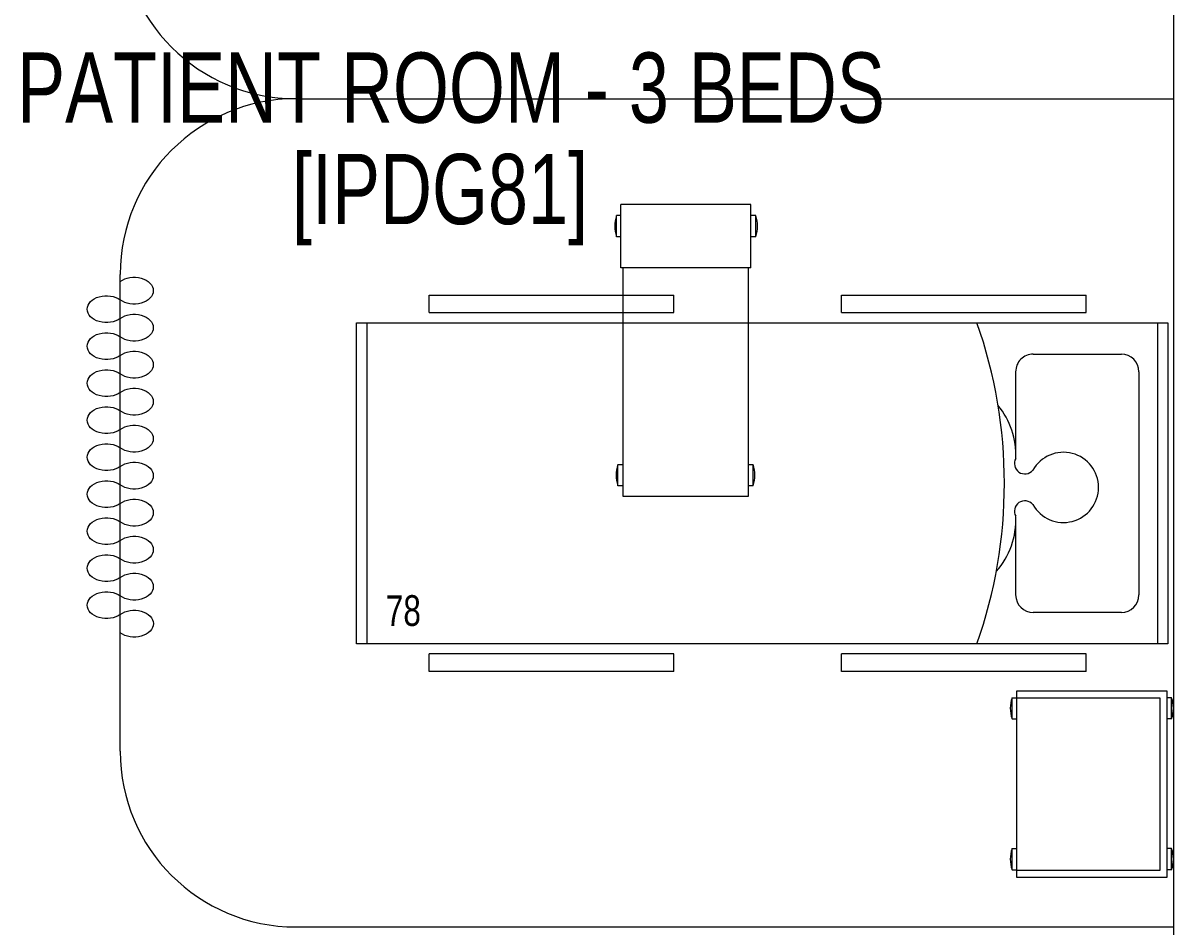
# Model space of a CAD drawing. Header units: millimetres. Extents: x 26027 to 581921, y 7230 to 233891.
# Drawn here: x 509860 to 513138, y 159063 to 161637 of the extents above; entities that cross this region are included whole.
import ezdxf

# ---------------------------------------------------------------- set-up
doc = ezdxf.new("R2010")
doc.units = ezdxf.units.MM
doc.header["$LTSCALE"] = 5
doc.layers.get('0').update_dxf_attribs({"color": 252})
for name, color, linetype, lineweight in [('72_EGR_BASE_TEXT', 252, 'Continuous', 5), ('Medical Equipment and Furniture', 252, 'Continuous', 0), ('Medical Equipment and Furniture1', 252, 'Continuous', 5), ('Walls', 252, 'Continuous', 5)]:
    doc.layers.add(name, color=color, linetype=linetype, lineweight=lineweight)
doc.styles.add('X3G_ENTITY_257CFD', font='swisscl.ttf', dxfattribs={"height": 200})
doc.styles.add('X3G_ENTITY_2587EA', font='swisscl.ttf', dxfattribs={"height": 200})

# ---------------------------------------------------------------- blocks, each defined once
blk = doc.blocks.new('Hospital Bed')
at = {"layer": 'Medical Equipment and Furniture1'}
for p, q in [((38.338, -101.6315, 0), (38.338, -101.6815, 0)), ((38.338, -101.6315, 0), (39.0347, -101.6315, 0)), ((39.0347, -101.6315, 0), (39.0347, -101.6815, 0)), ((39.5123, -101.6315, 0), (40.209, -101.6315, 0)), ((39.5123, -101.6315, 0), (39.5123, -101.6815, 0)), ((40.209, -101.6315, 0), (40.209, -101.6815, 0)), ((38.338, -101.6815, 0), (39.0347, -101.6815, 0)), ((39.5123, -101.6815, 0), (40.209, -101.6815, 0)), ((38.105, -102.6245, 0), (38.105, -101.7101, 0)), ((38.105, -101.7101, 0), (40.4164, -101.7101, 0)), ((38.135, -102.6245, 0), (38.135, -101.7101, 0)), ((40.3864, -101.7101, 0), (40.3864, -102.6245, 0)), ((40.4164, -101.7101, 0), (40.4164, -102.6245, 0)), ((38.2374, -101.7997, 0), (38.4887, -101.7997, 0)), ((38.1874, -102.485, 0), (38.1874, -101.8497, 0)), ((38.5387, -102.0476, 0), (38.5387, -101.8497, 0)), ((38.5387, -102.485, 0), (38.5387, -102.264, 0)), ((38.4887, -102.535, 0), (38.2374, -102.535, 0)), ((40.4164, -102.6245, 0), (38.105, -102.6245, 0)), ((38.338, -102.6532, 0), (38.338, -102.7032, 0)), ((39.0347, -102.6532, 0), (38.338, -102.6532, 0)), ((39.0347, -102.6532, 0), (39.0347, -102.7032, 0)), ((40.209, -102.6532, 0), (39.5123, -102.6532, 0)), ((39.5123, -102.6532, 0), (39.5123, -102.7032, 0)), ((40.209, -102.6532, 0), (40.209, -102.7032, 0)), ((39.0347, -102.7032, 0), (38.338, -102.7032, 0)), ((40.209, -102.7032, 0), (39.5123, -102.7032, 0))]:
    blk.add_line(p, q, dxfattribs=at)
at = {"layer": 'Medical Equipment and Furniture1', "elevation": 0}
for points in [[(38.6489, -102.6245), (38.6489, -102.6245), (38.6489, -102.6245), (38.6489, -102.6245), (38.6489, -102.6245), (38.6489, -102.6245), (38.6489, -102.6245), (38.6489, -102.6245), (38.6489, -102.6245), (38.6489, -102.6245), (38.6489, -102.6245), (38.6489, -102.6245), (38.6489, -102.6245), (38.6489, -102.6245), (38.6489, -102.6245), (38.6489, -102.6245), (38.6489, -102.6245), (38.6489, -102.6245), (38.6489, -102.6245), (38.6489, -102.6245), (38.6489, -102.6245), (38.6489, -102.6245), (38.6489, -102.6245), (38.6489, -102.6245), (38.6489, -102.6245), (38.6489, -102.6245), (38.6489, -102.6245), (38.6489, -102.6245), (38.6489, -102.6245), (38.6489, -102.6245), (38.6489, -102.6245), (38.6489, -102.6245), (38.6489, -102.6245), (38.6489, -102.6245), (38.6489, -102.6245), (38.6489, -102.6245), (38.6489, -102.6245), (38.6489, -102.6245), (38.6489, -102.6245), (38.6489, -102.6245), (38.6489, -102.6245), (38.6489, -102.6245), (38.6489, -102.6245), (38.6489, -102.6245), (38.6489, -102.6245), (38.6489, -102.6245), (38.6489, -102.6245), (38.6489, -102.6245), (38.6489, -102.6245), (38.6489, -102.6245), (38.6489, -102.6245), (38.6489, -102.6245), (38.6489, -102.6245), (38.6489, -102.6245), (38.6489, -102.6245), (38.6489, -102.6245), (38.6489, -102.6245), (38.6489, -102.6245), (38.6489, -102.6245), (38.6489, -102.6245), (38.6489, -102.6245), (38.6489, -102.6245), (38.6489, -102.6245), (38.6489, -102.6245), (38.6489, -102.6245), (38.6489, -102.6245), (38.6489, -102.6245), (38.6489, -102.6245), (38.6489, -102.6245), (38.6489, -102.6245), (38.6489, -102.6245), (38.6489, -102.6245), (38.6489, -102.6245), (38.6489, -102.6245), (38.6489, -102.6245), (38.6489, -102.6245), (38.6489, -102.6245), (38.6489, -102.6245), (38.6489, -102.6245), (38.6489, -102.6245), (38.6489, -102.6245), (38.6489, -102.6245), (38.6489, -102.6245), (38.6489, -102.6245), (38.6489, -102.6245), (38.6489, -102.6245), (38.6489, -102.6245), (38.6489, -102.6245), (38.6489, -102.6245), (38.6489, -102.6245), (38.6489, -102.6245), (38.6489, -102.6245), (38.6489, -102.6245), (38.6489, -102.6245), (38.6489, -102.6245), (38.6489, -102.6245), (38.6489, -102.6245), (38.6489, -102.6245), (38.6489, -102.6245), (38.6489, -102.6245), (38.6489, -102.6245), (38.6489, -102.6245), (38.6489, -102.6245), (38.6489, -102.6245), (38.6489, -102.6245), (38.6489, -102.6245), (38.6489, -102.6245), (38.6489, -102.6245), (38.6489, -102.6245), (38.6489, -102.6245), (38.6489, -102.6245), (38.6489, -102.6245), (38.6489, -102.6245), (38.6489, -102.6245), (38.6489, -102.6245), (38.6489, -102.6245), (38.6489, -102.6245), (38.6489, -102.6245), (38.6489, -102.6245), (38.6489, -102.6245), (38.6489, -102.6245), (38.6489, -102.6245), (38.6489, -102.6245), (38.6489, -102.6245), (38.6489, -102.6245), (38.6489, -102.6245), (38.6489, -102.6245), (38.6489, -102.6245), (38.6489, -102.6245), (38.6489, -102.6245), (38.6489, -102.6245), (38.6489, -102.6245), (38.6489, -102.6245), (38.6489, -102.6245), (38.6489, -102.6245), (38.6489, -102.6245), (38.6489, -102.6245), (38.6489, -102.6245), (38.6489, -102.6245), (38.6489, -102.6245), (38.6489, -102.6245), (38.6489, -102.6245), (38.6489, -102.6245), (38.6489, -102.6245), (38.6489, -102.6245), (38.6489, -102.6245), (38.6489, -102.6245), (38.6489, -102.6245), (38.6489, -102.6245), (38.6489, -102.6245), (38.6489, -102.6245), (38.6489, -102.6245), (38.6489, -102.6245), (38.6489, -102.6245), (38.6489, -102.6245), (38.6489, -102.6245), (38.6489, -102.6245), (38.6489, -102.6245), (38.6489, -102.6245), (38.6489, -102.6245), (38.6489, -102.6245), (38.6489, -102.6245), (38.6489, -102.6245), (38.6489, -102.6245), (38.6489, -102.6245), (38.6489, -102.6245), (38.6489, -102.6245), (38.6489, -102.6245), (38.6489, -102.6245), (38.6489, -102.6245), (38.6489, -102.6245), (38.6489, -102.6245), (38.6489, -102.6245), (38.6489, -102.6245), (38.6489, -102.6245), (38.6489, -102.6245), (38.6489, -102.6245), (38.6489, -102.6245), (38.6489, -102.6245), (38.6489, -102.6245), (38.6489, -102.6245), (38.6489, -102.6245), (38.6489, -102.6245), (38.6489, -102.6245), (38.6489, -102.6245), (38.6489, -102.6245), (38.6489, -102.6245), (38.6489, -102.6245), (38.6489, -102.6245), (38.6489, -102.6245), (38.6489, -102.6245), (38.6489, -102.6245), (38.6489, -102.6245), (38.6489, -102.6245), (38.6489, -102.6245), (38.6489, -102.6245), (38.6489, -102.6245), (38.6489, -102.6245), (38.6489, -102.6245), (38.6489, -102.6245), (38.6489, -102.6245), (38.6489, -102.6245), (38.6489, -102.6245), (38.6489, -102.6245), (38.6489, -102.6245), (38.6489, -102.6245), (38.6489, -102.6245), (38.6489, -102.6245), (38.6489, -102.6245), (38.6489, -102.6245), (38.6489, -102.6245), (38.6489, -102.6245), (38.6489, -102.6245), (38.6489, -102.6245), (38.6489, -102.6245), (38.6489, -102.6245), (38.6489, -102.6245), (38.6489, -102.6245), (38.6489, -102.6245)], [(38.6489, -102.6245), (38.6489, -102.6245), (38.6489, -102.6245), (38.6489, -102.6245), (38.6489, -102.6245), (38.6489, -102.6245), (38.6489, -102.6245), (38.6489, -102.6245), (38.6489, -102.6245), (38.6489, -102.6245), (38.6489, -102.6245), (38.6489, -102.6245), (38.6489, -102.6245), (38.6489, -102.6245), (38.6489, -102.6245), (38.6489, -102.6245), (38.6489, -102.6245), (38.6489, -102.6245), (38.6489, -102.6245), (38.6489, -102.6245), (38.6489, -102.6245), (38.6489, -102.6245), (38.6489, -102.6245), (38.6489, -102.6245), (38.6489, -102.6245), (38.6489, -102.6245), (38.6489, -102.6245), (38.6489, -102.6245), (38.6489, -102.6245), (38.6489, -102.6245), (38.6489, -102.6245), (38.6489, -102.6245), (38.6489, -102.6245), (38.6489, -102.6245), (38.6489, -102.6245), (38.6489, -102.6245), (38.6489, -102.6245), (38.6489, -102.6245), (38.6489, -102.6245), (38.6489, -102.6245), (38.6489, -102.6245), (38.6489, -102.6245), (38.6489, -102.6245), (38.6489, -102.6245), (38.6489, -102.6245), (38.6489, -102.6245), (38.6489, -102.6245), (38.6489, -102.6245), (38.6489, -102.6245), (38.6489, -102.6245), (38.6489, -102.6245), (38.6489, -102.6245), (38.6489, -102.6245), (38.6489, -102.6245), (38.6489, -102.6245), (38.6489, -102.6245), (38.6489, -102.6245), (38.6489, -102.6245), (38.6489, -102.6245), (38.6489, -102.6245), (38.6489, -102.6245), (38.6489, -102.6245), (38.6489, -102.6245), (38.6489, -102.6245), (38.6489, -102.6245), (38.6489, -102.6245), (38.6489, -102.6245), (38.6489, -102.6245), (38.6489, -102.6245), (38.6489, -102.6245), (38.6489, -102.6245), (38.6489, -102.6245), (38.6489, -102.6245), (38.6489, -102.6245), (38.6489, -102.6245), (38.6489, -102.6245), (38.6489, -102.6245), (38.6489, -102.6245), (38.6489, -102.6245), (38.6489, -102.6245), (38.6489, -102.6245), (38.6489, -102.6245), (38.6489, -102.6245), (38.6489, -102.6245), (38.6489, -102.6245), (38.6489, -102.6245), (38.6489, -102.6245), (38.6489, -102.6245), (38.6489, -102.6245), (38.6489, -102.6245), (38.6489, -102.6245), (38.6489, -102.6245), (38.6489, -102.6245), (38.6489, -102.6245), (38.6489, -102.6245), (38.6489, -102.6245), (38.6489, -102.6245), (38.6489, -102.6245), (38.6489, -102.6245), (38.6489, -102.6245), (38.6489, -102.6245), (38.6489, -102.6245), (38.6489, -102.6245), (38.6489, -102.6245), (38.6489, -102.6245), (38.6489, -102.6245), (38.6489, -102.6245), (38.6489, -102.6245), (38.6489, -102.6245), (38.6489, -102.6245), (38.6489, -102.6245), (38.6489, -102.6245), (38.6489, -102.6245), (38.6489, -102.6245), (38.6489, -102.6245), (38.6489, -102.6245), (38.6489, -102.6245), (38.6489, -102.6245), (38.6489, -102.6245), (38.6489, -102.6245), (38.6489, -102.6245), (38.6489, -102.6245), (38.6489, -102.6245), (38.6489, -102.6245), (38.6489, -102.6245), (38.6489, -102.6245), (38.6489, -102.6245), (38.6489, -102.6245), (38.6489, -102.6245), (38.6489, -102.6245), (38.6489, -102.6245), (38.6489, -102.6245), (38.6489, -102.6245), (38.6489, -102.6245), (38.6489, -102.6245), (38.6489, -102.6245), (38.6489, -102.6245), (38.6489, -102.6245), (38.6489, -102.6245), (38.6489, -102.6245), (38.6489, -102.6245), (38.6489, -102.6245), (38.6489, -102.6245), (38.6489, -102.6245), (38.6489, -102.6245), (38.6489, -102.6245), (38.6489, -102.6245), (38.6489, -102.6245), (38.6489, -102.6245), (38.6489, -102.6245), (38.6489, -102.6245), (38.6489, -102.6245), (38.6489, -102.6245), (38.6489, -102.6245), (38.6489, -102.6245), (38.6489, -102.6245), (38.6489, -102.6245), (38.6489, -102.6245), (38.6489, -102.6245), (38.6489, -102.6245), (38.6489, -102.6245), (38.6489, -102.6245), (38.6489, -102.6245), (38.6489, -102.6245), (38.6489, -102.6245), (38.6489, -102.6245), (38.6489, -102.6245), (38.6489, -102.6245), (38.6489, -102.6245), (38.6489, -102.6245), (38.6489, -102.6245), (38.6489, -102.6245), (38.6489, -102.6245), (38.6489, -102.6245), (38.6489, -102.6245), (38.6489, -102.6245), (38.6489, -102.6245), (38.6489, -102.6245), (38.6489, -102.6245), (38.6489, -102.6245), (38.6489, -102.6245), (38.6489, -102.6245), (38.6489, -102.6245), (38.6489, -102.6245), (38.6489, -102.6245), (38.6489, -102.6245), (38.6489, -102.6245), (38.6489, -102.6245), (38.6489, -102.6245), (38.6489, -102.6245), (38.6489, -102.6245), (38.6489, -102.6245), (38.6489, -102.6245), (38.6489, -102.6245), (38.6489, -102.6245), (38.6489, -102.6245), (38.6489, -102.6245), (38.6489, -102.6245), (38.6489, -102.6245), (38.6489, -102.6245), (38.6489, -102.6245), (38.6489, -102.6245), (38.6489, -102.6245), (38.6489, -102.6245), (38.6489, -102.6245), (38.6489, -102.6245), (38.6489, -102.6245), (38.6489, -102.6245), (38.6489, -102.6245), (38.6489, -102.6245), (38.6489, -102.6245), (38.6489, -102.6245), (38.6489, -102.6245), (38.6489, -102.6245)], [(38.6489, -102.6245), (38.6489, -102.6245), (38.6489, -102.6245), (38.6489, -102.6245), (38.6489, -102.6245), (38.6489, -102.6245), (38.6489, -102.6245), (38.6489, -102.6245), (38.6489, -102.6245), (38.6489, -102.6245), (38.6489, -102.6245), (38.6489, -102.6245), (38.6489, -102.6245), (38.6489, -102.6245), (38.6489, -102.6245), (38.6489, -102.6245), (38.6489, -102.6245), (38.6489, -102.6245), (38.6489, -102.6245), (38.6489, -102.6245), (38.6489, -102.6245), (38.6489, -102.6245), (38.6489, -102.6245), (38.6489, -102.6245), (38.6489, -102.6245), (38.6489, -102.6245), (38.6489, -102.6245), (38.6489, -102.6245), (38.6489, -102.6245), (38.6489, -102.6245), (38.6489, -102.6245), (38.6489, -102.6245), (38.6489, -102.6245), (38.6489, -102.6245), (38.6489, -102.6245), (38.6489, -102.6245), (38.6489, -102.6245), (38.6489, -102.6245), (38.6489, -102.6245), (38.6489, -102.6245), (38.6489, -102.6245), (38.6489, -102.6245), (38.6489, -102.6245), (38.6489, -102.6245), (38.6489, -102.6245), (38.6489, -102.6245), (38.6489, -102.6245), (38.6489, -102.6245), (38.6489, -102.6245), (38.6489, -102.6245), (38.6489, -102.6245), (38.6489, -102.6245), (38.6489, -102.6245), (38.6489, -102.6245), (38.6489, -102.6245), (38.6489, -102.6245), (38.6489, -102.6245), (38.6489, -102.6245), (38.6489, -102.6245), (38.6489, -102.6245), (38.6489, -102.6245), (38.6489, -102.6245), (38.6489, -102.6245), (38.6489, -102.6245), (38.6489, -102.6245), (38.6489, -102.6245), (38.6489, -102.6245), (38.6489, -102.6245), (38.6489, -102.6245), (38.6489, -102.6245), (38.6489, -102.6245), (38.6489, -102.6245), (38.6489, -102.6245), (38.6489, -102.6245), (38.6489, -102.6245), (38.6489, -102.6245), (38.6489, -102.6245), (38.6489, -102.6245), (38.6489, -102.6245), (38.6489, -102.6245), (38.6489, -102.6245), (38.6489, -102.6245), (38.6489, -102.6245), (38.6489, -102.6245), (38.6489, -102.6245), (38.6489, -102.6245), (38.6489, -102.6245), (38.6489, -102.6245), (38.6489, -102.6245), (38.6489, -102.6245), (38.6489, -102.6245), (38.6489, -102.6245), (38.6489, -102.6245), (38.6489, -102.6245), (38.6489, -102.6245), (38.6489, -102.6245), (38.6489, -102.6245), (38.6489, -102.6245), (38.6489, -102.6245), (38.6489, -102.6245), (38.6489, -102.6245), (38.6489, -102.6245), (38.6489, -102.6245), (38.6489, -102.6245), (38.6489, -102.6245), (38.6489, -102.6245), (38.6489, -102.6245), (38.6489, -102.6245), (38.6489, -102.6245), (38.6489, -102.6245), (38.6489, -102.6245), (38.6489, -102.6245), (38.6489, -102.6245), (38.6489, -102.6245), (38.6489, -102.6245), (38.6489, -102.6245), (38.6489, -102.6245), (38.6489, -102.6245), (38.6489, -102.6245), (38.6489, -102.6245), (38.6489, -102.6245), (38.6489, -102.6245), (38.6489, -102.6245), (38.6489, -102.6245), (38.6489, -102.6245), (38.6489, -102.6245), (38.6489, -102.6245), (38.6489, -102.6245), (38.6489, -102.6245), (38.6489, -102.6245), (38.6489, -102.6245), (38.6489, -102.6245), (38.6489, -102.6245), (38.6489, -102.6245), (38.6489, -102.6245), (38.6489, -102.6245), (38.6489, -102.6245), (38.6489, -102.6245), (38.6489, -102.6245), (38.6489, -102.6245), (38.6489, -102.6245), (38.6489, -102.6245), (38.6489, -102.6245), (38.6489, -102.6245), (38.6489, -102.6245), (38.6489, -102.6245), (38.6489, -102.6245), (38.6489, -102.6245), (38.6489, -102.6245), (38.6489, -102.6245), (38.6489, -102.6245), (38.6489, -102.6245), (38.6489, -102.6245), (38.6489, -102.6245), (38.6489, -102.6245), (38.6489, -102.6245), (38.6489, -102.6245), (38.6489, -102.6245), (38.6489, -102.6245), (38.6489, -102.6245), (38.6489, -102.6245), (38.6489, -102.6245), (38.6489, -102.6245), (38.6489, -102.6245), (38.6489, -102.6245), (38.6489, -102.6245), (38.6489, -102.6245), (38.6489, -102.6245), (38.6489, -102.6245), (38.6489, -102.6245), (38.6489, -102.6245), (38.6489, -102.6245), (38.6489, -102.6245), (38.6489, -102.6245), (38.6489, -102.6245), (38.6489, -102.6245), (38.6489, -102.6245), (38.6489, -102.6245), (38.6489, -102.6245), (38.6489, -102.6245), (38.6489, -102.6245), (38.6489, -102.6245), (38.6489, -102.6245), (38.6489, -102.6245), (38.6489, -102.6245), (38.6489, -102.6245), (38.6489, -102.6245), (38.6489, -102.6245), (38.6489, -102.6245), (38.6489, -102.6245), (38.6489, -102.6245), (38.6489, -102.6245), (38.6489, -102.6245), (38.6489, -102.6245), (38.6489, -102.6245), (38.6489, -102.6245), (38.6489, -102.6245), (38.6489, -102.6245), (38.6489, -102.6245), (38.6489, -102.6245), (38.6489, -102.6245), (38.6489, -102.6245), (38.6489, -102.6245), (38.6489, -102.6245), (38.6489, -102.6245), (38.6489, -102.6245), (38.6489, -102.6245), (38.6489, -102.6245), (38.6489, -102.6245), (38.6489, -102.6245), (38.6489, -102.6245), (38.6489, -102.6245), (38.6489, -102.6245), (38.6489, -102.6245), (38.6489, -102.6245), (38.6489, -102.6245), (38.6489, -102.6245), (38.6489, -102.6245), (38.6489, -102.6245), (38.6489, -102.6245), (38.6489, -102.6245), (38.6489, -102.6245), (38.6489, -102.6245), (38.6489, -102.6245), (38.6489, -102.6245), (38.6489, -102.6245), (38.6489, -102.6245), (38.6489, -102.6245), (38.6489, -102.6245), (38.6489, -102.6245), (38.6489, -102.6245), (38.6489, -102.6245), (38.6489, -102.6245), (38.6489, -102.6245), (38.6489, -102.6245), (38.6489, -102.6245), (38.6489, -102.6245), (38.6489, -102.6245), (38.6489, -102.6245), (38.6489, -102.6245), (38.6489, -102.6245), (38.6489, -102.6245), (38.6489, -102.6245), (38.6489, -102.6245), (38.6489, -102.6245), (38.6489, -102.6245), (38.6489, -102.6245), (38.6489, -102.6245), (38.6489, -102.6245), (38.6489, -102.6245), (38.6489, -102.6245), (38.6489, -102.6245), (38.6489, -102.6245), (38.6489, -102.6245), (38.6489, -102.6245), (38.6489, -102.6245), (38.6489, -102.6245), (38.6489, -102.6245), (38.6489, -102.6245), (38.6489, -102.6245), (38.6489, -102.6245), (38.6489, -102.6245), (38.6489, -102.6245), (38.6489, -102.6245), (38.6489, -102.6245), (38.6489, -102.6245), (38.6489, -102.6245), (38.6489, -102.6245), (38.6489, -102.6245), (38.6489, -102.6245), (38.6489, -102.6245), (38.6489, -102.6245), (38.6489, -102.6245), (38.6489, -102.6245), (38.6489, -102.6245), (38.6489, -102.6245), (38.6489, -102.6245)]]:
    blk.add_lwpolyline(points, close=True, dxfattribs=at)
for points in [[(38.6489, -102.6245), (38.6489, -102.6245), (38.6489, -102.6245), (38.6489, -102.6245), (38.6489, -102.6245), (38.6489, -102.6245), (38.6489, -102.6245), (38.6489, -102.6245)], [(38.6489, -102.6245), (38.6489, -102.6245), (38.6489, -102.6245), (38.6489, -102.6245), (38.6489, -102.6245), (38.6489, -102.6245), (38.6489, -102.6245), (38.6489, -102.6245), (38.6489, -102.6245), (38.6489, -102.6245), (38.6489, -102.6245), (38.6489, -102.6245), (38.6489, -102.6245), (38.6489, -102.6245), (38.6489, -102.6245), (38.6489, -102.6245), (38.6489, -102.6245), (38.6489, -102.6245), (38.6489, -102.6245), (38.6489, -102.6245), (38.6489, -102.6245), (38.6489, -102.6245), (38.6489, -102.6245), (38.6489, -102.6245), (38.6489, -102.6245), (38.6489, -102.6245), (38.6489, -102.6245), (38.6489, -102.6245), (38.6489, -102.6245), (38.6489, -102.6245), (38.6489, -102.6245), (38.6489, -102.6245), (38.6489, -102.6245), (38.6489, -102.6245), (38.6489, -102.6245), (38.6489, -102.6245), (38.6489, -102.6245), (38.6489, -102.6245), (38.6489, -102.6245), (38.6489, -102.6245), (38.6489, -102.6245), (38.6489, -102.6245), (38.6489, -102.6245), (38.6489, -102.6245), (38.6489, -102.6245), (38.6489, -102.6245), (38.6489, -102.6245), (38.6489, -102.6245), (38.6489, -102.6245), (38.6489, -102.6245), (38.6489, -102.6245), (38.6489, -102.6245), (38.6489, -102.6245), (38.6489, -102.6245), (38.6489, -102.6245), (38.6489, -102.6245), (38.6489, -102.6245), (38.6489, -102.6245), (38.6489, -102.6245), (38.6489, -102.6245), (38.6489, -102.6245), (38.6489, -102.6245), (38.6489, -102.6245), (38.6489, -102.6245), (38.6489, -102.6245), (38.6489, -102.6245), (38.6489, -102.6245), (38.6489, -102.6245), (38.6489, -102.6245), (38.6489, -102.6245), (38.6489, -102.6245), (38.6489, -102.6245), (38.6489, -102.6245), (38.6489, -102.6245), (38.6489, -102.6245), (38.6489, -102.6245), (38.6489, -102.6245), (38.6489, -102.6245), (38.6489, -102.6245), (38.6489, -102.6245), (38.6489, -102.6245), (38.6489, -102.6245), (38.6489, -102.6245), (38.6489, -102.6245), (38.6489, -102.6245), (38.6489, -102.6245), (38.6489, -102.6245), (38.6489, -102.6245), (38.6489, -102.6245), (38.6489, -102.6245), (38.6489, -102.6245), (38.6489, -102.6245), (38.6489, -102.6245), (38.6489, -102.6245), (38.6489, -102.6245), (38.6489, -102.6245), (38.6489, -102.6245), (38.6489, -102.6245), (38.6489, -102.6245), (38.6489, -102.6245), (38.6489, -102.6245), (38.6489, -102.6245), (38.6489, -102.6245), (38.6489, -102.6245), (38.6489, -102.6245), (38.6489, -102.6245), (38.6489, -102.6245), (38.6489, -102.6245), (38.6489, -102.6245), (38.6489, -102.6245), (38.6489, -102.6245)], [(38.6489, -102.6245), (38.6489, -102.6245), (38.6489, -102.6245), (38.6489, -102.6245), (38.6489, -102.6245), (38.6489, -102.6245), (38.6489, -102.6245), (38.6489, -102.6245), (38.6489, -102.6245), (38.6489, -102.6245), (38.6489, -102.6245), (38.6489, -102.6245), (38.6489, -102.6245), (38.6489, -102.6245), (38.6489, -102.6245), (38.6489, -102.6245), (38.6489, -102.6245)], [(38.6489, -102.6245), (38.6489, -102.6245), (38.6489, -102.6245), (38.6489, -102.6245), (38.6489, -102.6245), (38.6489, -102.6245), (38.6489, -102.6245)], [(38.6489, -102.6245), (38.6489, -102.6245), (38.6489, -102.6245), (38.6489, -102.6245), (38.6489, -102.6245), (38.6489, -102.6245), (38.6489, -102.6245), (38.6489, -102.6245), (38.6489, -102.6245), (38.6489, -102.6245), (38.6489, -102.6245), (38.6489, -102.6245)], [(38.6489, -102.6245), (38.6489, -102.6245), (38.6489, -102.6245), (38.6489, -102.6245), (38.6489, -102.6245), (38.6489, -102.6245), (38.6489, -102.6245), (38.6489, -102.6245), (38.6489, -102.6245), (38.6489, -102.6245), (38.6489, -102.6245), (38.6489, -102.6245), (38.6489, -102.6245), (38.6489, -102.6245), (38.6489, -102.6245), (38.6489, -102.6245), (38.6489, -102.6245), (38.6489, -102.6245), (38.6489, -102.6245), (38.6489, -102.6245), (38.6489, -102.6245), (38.6489, -102.6245), (38.6489, -102.6245), (38.6489, -102.6245), (38.6489, -102.6245), (38.6489, -102.6245), (38.6489, -102.6245), (38.6489, -102.6245), (38.6489, -102.6245), (38.6489, -102.6245), (38.6489, -102.6245), (38.6489, -102.6245), (38.6489, -102.6245), (38.6489, -102.6245), (38.6489, -102.6245), (38.6489, -102.6245), (38.6489, -102.6245), (38.6489, -102.6245), (38.6489, -102.6245), (38.6489, -102.6245), (38.6489, -102.6245), (38.6489, -102.6245), (38.6489, -102.6245), (38.6489, -102.6245), (38.6489, -102.6245), (38.6489, -102.6245), (38.6489, -102.6245), (38.6489, -102.6245), (38.6489, -102.6245), (38.6489, -102.6245), (38.6489, -102.6245), (38.6489, -102.6245), (38.6489, -102.6245), (38.6489, -102.6245), (38.6489, -102.6245), (38.6489, -102.6245), (38.6489, -102.6245), (38.6489, -102.6245), (38.6489, -102.6245), (38.6489, -102.6245), (38.6489, -102.6245), (38.6489, -102.6245), (38.6489, -102.6245), (38.6489, -102.6245), (38.6489, -102.6245), (38.6489, -102.6245), (38.6489, -102.6245), (38.6489, -102.6245), (38.6489, -102.6245), (38.6489, -102.6245), (38.6489, -102.6245), (38.6489, -102.6245), (38.6489, -102.6245), (38.6489, -102.6245), (38.6489, -102.6245), (38.6489, -102.6245), (38.6489, -102.6245), (38.6489, -102.6245), (38.6489, -102.6245), (38.6489, -102.6245), (38.6489, -102.6245), (38.6489, -102.6245), (38.6489, -102.6245), (38.6489, -102.6245), (38.6489, -102.6245), (38.6489, -102.6245), (38.6489, -102.6245), (38.6489, -102.6245), (38.6489, -102.6245)], [(38.6489, -102.6245), (38.6489, -102.6245), (38.6489, -102.6245), (38.6489, -102.6245), (38.6489, -102.6245), (38.6489, -102.6245), (38.6489, -102.6245), (38.6489, -102.6245), (38.6489, -102.6245), (38.6489, -102.6245), (38.6489, -102.6245), (38.6489, -102.6245), (38.6489, -102.6245), (38.6489, -102.6245), (38.6489, -102.6245), (38.6489, -102.6245), (38.6489, -102.6245), (38.6489, -102.6245), (38.6489, -102.6245), (38.6489, -102.6245), (38.6489, -102.6245), (38.6489, -102.6245), (38.6489, -102.6245), (38.6489, -102.6245), (38.6489, -102.6245), (38.6489, -102.6245), (38.6489, -102.6245), (38.6489, -102.6245), (38.6489, -102.6245), (38.6489, -102.6245), (38.6489, -102.6245), (38.6489, -102.6245), (38.6489, -102.6245), (38.6489, -102.6245), (38.6489, -102.6245), (38.6489, -102.6245), (38.6489, -102.6245), (38.6489, -102.6245), (38.6489, -102.6245), (38.6489, -102.6245), (38.6489, -102.6245), (38.6489, -102.6245), (38.6489, -102.6245), (38.6489, -102.6245), (38.6489, -102.6245), (38.6489, -102.6245), (38.6489, -102.6245), (38.6489, -102.6245), (38.6489, -102.6245), (38.6489, -102.6245), (38.6489, -102.6245), (38.6489, -102.6245), (38.6489, -102.6245), (38.6489, -102.6245)], [(38.6489, -102.6245), (38.6489, -102.6245), (38.6489, -102.6245), (38.6489, -102.6245), (38.6489, -102.6245), (38.6489, -102.6245), (38.6489, -102.6245), (38.6489, -102.6245), (38.6489, -102.6245), (38.6489, -102.6245)], [(38.6489, -102.6245), (38.6489, -102.6245), (38.6489, -102.6245), (38.6489, -102.6245), (38.6489, -102.6245), (38.6489, -102.6245), (38.6489, -102.6245), (38.6489, -102.6245), (38.6489, -102.6245), (38.6489, -102.6245)], [(38.6489, -102.6245), (38.6489, -102.6245), (38.6489, -102.6245), (38.6489, -102.6245), (38.6489, -102.6245), (38.6489, -102.6245), (38.6489, -102.6245), (38.6489, -102.6245), (38.6489, -102.6245), (38.6489, -102.6245), (38.6489, -102.6245), (38.6489, -102.6245), (38.6489, -102.6245), (38.6489, -102.6245), (38.6489, -102.6245)], [(38.6489, -102.6245), (38.6489, -102.6245), (38.6489, -102.6245), (38.6489, -102.6245), (38.6489, -102.6245), (38.6489, -102.6245), (38.6489, -102.6245), (38.6489, -102.6245), (38.6489, -102.6245), (38.6489, -102.6245)], [(38.6489, -102.6245), (38.6489, -102.6245), (38.6489, -102.6245), (38.6489, -102.6245), (38.6489, -102.6245), (38.6489, -102.6245), (38.6489, -102.6245)], [(38.6489, -102.6245), (38.6489, -102.6245), (38.6489, -102.6245), (38.6489, -102.6245), (38.6489, -102.6245), (38.6489, -102.6245), (38.6489, -102.6245), (38.6489, -102.6245), (38.6489, -102.6245), (38.6489, -102.6245)], [(38.6489, -102.6245), (38.6489, -102.6245), (38.6489, -102.6245), (38.6489, -102.6245), (38.6489, -102.6245), (38.6489, -102.6245), (38.6489, -102.6245), (38.6489, -102.6245), (38.6489, -102.6245), (38.6489, -102.6245), (38.6489, -102.6245), (38.6489, -102.6245), (38.6489, -102.6245), (38.6489, -102.6245), (38.6489, -102.6245), (38.6489, -102.6245), (38.6489, -102.6245), (38.6489, -102.6245)], [(38.6489, -102.6245), (38.6489, -102.6245), (38.6489, -102.6245), (38.6489, -102.6245), (38.6489, -102.6245), (38.6489, -102.6245), (38.6489, -102.6245), (38.6489, -102.6245), (38.6489, -102.6245)]]:
    blk.add_lwpolyline(points, dxfattribs=at)
at = {"layer": 'Medical Equipment and Furniture1'}
for centre, radius, start, end in [((39.9488, -102.1673, 0), 1.378, 160.6222, 199.3778), ((38.2374, -101.8497, 0), 0.05, 90, 180), ((38.4887, -101.8497, 0), 0.05, 0, 90), ((38.7578, -102.0625, 0), 0.2195, 138.2973, 182.816), ((38.4026, -102.1558, 0), 0.1, 29.3037, 330.6963), ((38.5126, -102.0878, 0), 0.0297, 220.0437, 29.1003), ((38.5126, -102.2238, 0), 0.0297, 330.8997, 139.9563), ((38.7578, -102.2491, 0), 0.2195, 177.184, 219.6878), ((38.2374, -102.485, 0), 0.05, 180, 270), ((38.4887, -102.485, 0), 0.05, 270, 0)]:
    blk.add_arc(centre, radius, start, end, dxfattribs=at)
blk = doc.blocks.new('HF13963-P')
at = {"layer": 'Medical Equipment and Furniture1'}
for p, q in [((0.0915, 0.1995), (0.0315, 0.1995)), ((0.0315, 0.1995), (0.0315, 0.185)), ((0.0915, 0.1995), (0.0915, 0.185)), ((0.18, 0.185), (0, 0.185)), ((0, 0.185), (0, -0.185)), ((0.18, 0.185), (0.18, -0.185)), ((0.83, 0.1788), (0.18, 0.1788)), ((0.8007, 0.1919), (0.7407, 0.1919)), ((0.7407, 0.1919), (0.7407, 0.1788)), ((0.8007, 0.1919), (0.8007, 0.1788)), ((0.83, -0.1788), (0.83, 0.1788)), ((0.18, -0.185), (0, -0.185)), ((0.0315, -0.185), (0.0315, -0.1971)), ((0.0915, -0.185), (0.0915, -0.1971)), ((0.18, -0.1788), (0.83, -0.1788)), ((0.7407, -0.1788), (0.7407, -0.1933)), ((0.8007, -0.1933), (0.7407, -0.1933)), ((0.8007, -0.1788), (0.8007, -0.1933)), ((0.0915, -0.1971), (0.0315, -0.1971))]:
    blk.add_line(p, q, dxfattribs=at)
for centre, start, end in [((0.0615, 0.112), 71.0754, 108.9246), ((0.7707, 0.1044), 71.0754, 108.9246), ((0.7707, -0.1058), 251.0754, 288.9246), ((0.0615, -0.1096), 251.0754, 288.9246)]:
    blk.add_arc(centre, 0.0925, start, end, dxfattribs=at)
blk = doc.blocks.new('HF10531-P')
at = {"layer": 'Medical Equipment and Furniture1'}
for p, q in [((0.53, 0.43), (0, 0.43)), ((0, 0.43), (0, 0)), ((0.0791, 0.4424), (0.0191, 0.4424)), ((0.0191, 0.4424), (0.0191, 0.43)), ((0.0791, 0.4424), (0.0791, 0.43)), ((0.5086, 0.4424), (0.4486, 0.4424)), ((0.4486, 0.4424), (0.4486, 0.43)), ((0.5086, 0.4424), (0.5086, 0.43)), ((0.53, 0), (0.53, 0.43)), ((0.51, 0.41), (0.02, 0.41)), ((0.02, 0.41), (0.02, 0)), ((0.51, 0), (0.51, 0.41)), ((0, 0), (0.53, 0)), ((0.0191, -0.0124), (0.0191, 0)), ((0.0791, -0.0124), (0.0791, 0)), ((0.4486, -0.0124), (0.4486, 0)), ((0.5086, -0.0124), (0.5086, 0)), ((0.0791, -0.0124), (0.0191, -0.0124)), ((0.5086, -0.0124), (0.4486, -0.0124))]:
    blk.add_line(p, q, dxfattribs=at)
for points in [[(0.02, 0.41), (0.02, 0.41), (0.02, 0.41), (0.02, 0.41), (0.02, 0.41), (0.02, 0.41), (0.02, 0.41), (0.02, 0.41), (0.02, 0.41), (0.02, 0.41), (0.02, 0.41), (0.02, 0.41), (0.02, 0.41), (0.02, 0.41), (0.02, 0.41), (0.02, 0.41), (0.02, 0.41), (0.02, 0.41), (0.02, 0.41), (0.02, 0.41), (0.02, 0.41), (0.02, 0.41), (0.02, 0.41), (0.02, 0.41), (0.02, 0.41), (0.02, 0.41), (0.02, 0.41), (0.02, 0.41), (0.02, 0.41), (0.02, 0.41), (0.02, 0.41), (0.02, 0.41), (0.02, 0.41), (0.02, 0.41), (0.02, 0.41), (0.02, 0.41), (0.02, 0.41), (0.02, 0.41), (0.02, 0.41), (0.02, 0.41), (0.02, 0.41), (0.02, 0.41), (0.02, 0.41), (0.02, 0.41), (0.02, 0.41), (0.02, 0.41), (0.02, 0.41), (0.02, 0.41), (0.02, 0.41), (0.02, 0.41), (0.02, 0.41), (0.02, 0.41), (0.02, 0.41), (0.02, 0.41), (0.02, 0.41), (0.02, 0.41), (0.02, 0.41), (0.02, 0.41), (0.02, 0.41), (0.02, 0.41), (0.02, 0.41), (0.02, 0.41), (0.02, 0.41), (0.02, 0.41), (0.02, 0.41), (0.02, 0.41), (0.02, 0.41), (0.02, 0.41), (0.02, 0.41), (0.02, 0.41), (0.02, 0.41), (0.02, 0.41), (0.02, 0.41), (0.02, 0.41), (0.02, 0.41), (0.02, 0.41), (0.02, 0.41), (0.02, 0.41), (0.02, 0.41), (0.02, 0.41), (0.02, 0.41), (0.02, 0.41), (0.02, 0.41), (0.02, 0.41), (0.02, 0.41), (0.02, 0.41), (0.02, 0.41), (0.02, 0.41), (0.02, 0.41), (0.02, 0.41), (0.02, 0.41), (0.02, 0.41), (0.02, 0.41), (0.02, 0.41), (0.02, 0.41), (0.02, 0.41), (0.02, 0.41), (0.02, 0.41), (0.02, 0.41), (0.02, 0.41), (0.02, 0.41), (0.02, 0.41), (0.02, 0.41), (0.02, 0.41), (0.02, 0.41), (0.02, 0.41), (0.02, 0.41), (0.02, 0.41), (0.02, 0.41), (0.02, 0.41), (0.02, 0.41), (0.02, 0.41), (0.02, 0.41), (0.02, 0.41), (0.02, 0.41), (0.02, 0.41), (0.02, 0.41), (0.02, 0.41), (0.02, 0.41), (0.02, 0.41), (0.02, 0.41), (0.02, 0.41), (0.02, 0.41), (0.02, 0.41), (0.02, 0.41), (0.02, 0.41), (0.02, 0.41), (0.02, 0.41), (0.02, 0.41), (0.02, 0.41), (0.02, 0.41), (0.02, 0.41), (0.02, 0.41), (0.02, 0.41), (0.02, 0.41), (0.02, 0.41), (0.02, 0.41), (0.02, 0.41), (0.02, 0.41), (0.02, 0.41), (0.02, 0.41), (0.02, 0.41), (0.02, 0.41), (0.02, 0.41), (0.02, 0.41), (0.02, 0.41), (0.02, 0.41), (0.02, 0.41), (0.02, 0.41), (0.02, 0.41), (0.02, 0.41), (0.02, 0.41), (0.02, 0.41), (0.02, 0.41), (0.02, 0.41), (0.02, 0.41), (0.02, 0.41), (0.02, 0.41), (0.02, 0.41), (0.02, 0.41), (0.02, 0.41), (0.02, 0.41), (0.02, 0.41), (0.02, 0.41), (0.02, 0.41), (0.02, 0.41), (0.02, 0.41), (0.02, 0.41), (0.02, 0.41), (0.02, 0.41), (0.02, 0.41), (0.02, 0.41), (0.02, 0.41), (0.02, 0.41), (0.02, 0.41), (0.02, 0.41), (0.02, 0.41), (0.02, 0.41), (0.02, 0.41), (0.02, 0.41), (0.02, 0.41), (0.02, 0.41), (0.02, 0.41), (0.02, 0.41), (0.02, 0.41), (0.02, 0.41), (0.02, 0.41), (0.02, 0.41), (0.02, 0.41), (0.02, 0.41), (0.02, 0.41), (0.02, 0.41), (0.02, 0.41), (0.02, 0.41), (0.02, 0.41), (0.02, 0.41), (0.02, 0.41), (0.02, 0.41), (0.02, 0.41), (0.02, 0.41), (0.02, 0.41), (0.02, 0.41), (0.02, 0.41), (0.02, 0.41), (0.02, 0.41), (0.02, 0.41), (0.02, 0.41), (0.02, 0.41), (0.02, 0.41), (0.02, 0.41), (0.02, 0.41), (0.02, 0.41), (0.02, 0.41), (0.02, 0.41), (0.02, 0.41), (0.02, 0.41), (0.02, 0.41), (0.02, 0.41), (0.02, 0.41)], [(0.02, 0.41), (0.02, 0.41), (0.02, 0.41), (0.02, 0.41), (0.02, 0.41), (0.02, 0.41), (0.02, 0.41), (0.02, 0.41), (0.02, 0.41), (0.02, 0.41), (0.02, 0.41), (0.02, 0.41), (0.02, 0.41), (0.02, 0.41), (0.02, 0.41), (0.02, 0.41), (0.02, 0.41), (0.02, 0.41), (0.02, 0.41), (0.02, 0.41), (0.02, 0.41), (0.02, 0.41), (0.02, 0.41), (0.02, 0.41), (0.02, 0.41), (0.02, 0.41), (0.02, 0.41), (0.02, 0.41), (0.02, 0.41), (0.02, 0.41), (0.02, 0.41), (0.02, 0.41), (0.02, 0.41), (0.02, 0.41), (0.02, 0.41), (0.02, 0.41), (0.02, 0.41), (0.02, 0.41), (0.02, 0.41), (0.02, 0.41), (0.02, 0.41), (0.02, 0.41), (0.02, 0.41), (0.02, 0.41), (0.02, 0.41), (0.02, 0.41), (0.02, 0.41), (0.02, 0.41), (0.02, 0.41), (0.02, 0.41), (0.02, 0.41), (0.02, 0.41), (0.02, 0.41), (0.02, 0.41), (0.02, 0.41), (0.02, 0.41), (0.02, 0.41), (0.02, 0.41), (0.02, 0.41), (0.02, 0.41), (0.02, 0.41), (0.02, 0.41), (0.02, 0.41), (0.02, 0.41), (0.02, 0.41), (0.02, 0.41), (0.02, 0.41), (0.02, 0.41), (0.02, 0.41), (0.02, 0.41), (0.02, 0.41), (0.02, 0.41), (0.02, 0.41), (0.02, 0.41), (0.02, 0.41), (0.02, 0.41), (0.02, 0.41), (0.02, 0.41), (0.02, 0.41), (0.02, 0.41), (0.02, 0.41), (0.02, 0.41), (0.02, 0.41), (0.02, 0.41), (0.02, 0.41), (0.02, 0.41), (0.02, 0.41), (0.02, 0.41), (0.02, 0.41), (0.02, 0.41), (0.02, 0.41), (0.02, 0.41), (0.02, 0.41), (0.02, 0.41), (0.02, 0.41), (0.02, 0.41), (0.02, 0.41), (0.02, 0.41), (0.02, 0.41), (0.02, 0.41), (0.02, 0.41), (0.02, 0.41), (0.02, 0.41), (0.02, 0.41), (0.02, 0.41), (0.02, 0.41), (0.02, 0.41), (0.02, 0.41), (0.02, 0.41), (0.02, 0.41), (0.02, 0.41), (0.02, 0.41), (0.02, 0.41), (0.02, 0.41), (0.02, 0.41), (0.02, 0.41), (0.02, 0.41), (0.02, 0.41), (0.02, 0.41), (0.02, 0.41), (0.02, 0.41), (0.02, 0.41), (0.02, 0.41), (0.02, 0.41), (0.02, 0.41), (0.02, 0.41), (0.02, 0.41), (0.02, 0.41), (0.02, 0.41), (0.02, 0.41), (0.02, 0.41), (0.02, 0.41), (0.02, 0.41), (0.02, 0.41), (0.02, 0.41), (0.02, 0.41), (0.02, 0.41), (0.02, 0.41), (0.02, 0.41), (0.02, 0.41), (0.02, 0.41), (0.02, 0.41), (0.02, 0.41), (0.02, 0.41), (0.02, 0.41), (0.02, 0.41), (0.02, 0.41), (0.02, 0.41), (0.02, 0.41), (0.02, 0.41), (0.02, 0.41), (0.02, 0.41), (0.02, 0.41), (0.02, 0.41), (0.02, 0.41), (0.02, 0.41), (0.02, 0.41), (0.02, 0.41), (0.02, 0.41), (0.02, 0.41), (0.02, 0.41), (0.02, 0.41), (0.02, 0.41), (0.02, 0.41), (0.02, 0.41), (0.02, 0.41), (0.02, 0.41), (0.02, 0.41), (0.02, 0.41), (0.02, 0.41), (0.02, 0.41), (0.02, 0.41), (0.02, 0.41), (0.02, 0.41), (0.02, 0.41), (0.02, 0.41), (0.02, 0.41), (0.02, 0.41), (0.02, 0.41), (0.02, 0.41), (0.02, 0.41), (0.02, 0.41), (0.02, 0.41), (0.02, 0.41), (0.02, 0.41), (0.02, 0.41), (0.02, 0.41), (0.02, 0.41), (0.02, 0.41), (0.02, 0.41), (0.02, 0.41), (0.02, 0.41), (0.02, 0.41), (0.02, 0.41), (0.02, 0.41), (0.02, 0.41), (0.02, 0.41), (0.02, 0.41), (0.02, 0.41), (0.02, 0.41), (0.02, 0.41), (0.02, 0.41), (0.02, 0.41), (0.02, 0.41), (0.02, 0.41), (0.02, 0.41), (0.02, 0.41), (0.02, 0.41), (0.02, 0.41), (0.02, 0.41), (0.02, 0.41), (0.02, 0.41), (0.02, 0.41), (0.02, 0.41)], [(0.02, 0.41), (0.02, 0.41), (0.02, 0.41), (0.02, 0.41), (0.02, 0.41), (0.02, 0.41), (0.02, 0.41), (0.02, 0.41), (0.02, 0.41), (0.02, 0.41), (0.02, 0.41), (0.02, 0.41), (0.02, 0.41), (0.02, 0.41), (0.02, 0.41), (0.02, 0.41), (0.02, 0.41), (0.02, 0.41), (0.02, 0.41), (0.02, 0.41), (0.02, 0.41), (0.02, 0.41), (0.02, 0.41), (0.02, 0.41), (0.02, 0.41), (0.02, 0.41), (0.02, 0.41), (0.02, 0.41), (0.02, 0.41), (0.02, 0.41), (0.02, 0.41), (0.02, 0.41), (0.02, 0.41), (0.02, 0.41), (0.02, 0.41), (0.02, 0.41), (0.02, 0.41), (0.02, 0.41), (0.02, 0.41), (0.02, 0.41), (0.02, 0.41), (0.02, 0.41), (0.02, 0.41), (0.02, 0.41), (0.02, 0.41), (0.02, 0.41), (0.02, 0.41), (0.02, 0.41), (0.02, 0.41), (0.02, 0.41), (0.02, 0.41), (0.02, 0.41), (0.02, 0.41), (0.02, 0.41), (0.02, 0.41), (0.02, 0.41), (0.02, 0.41), (0.02, 0.41), (0.02, 0.41), (0.02, 0.41), (0.02, 0.41), (0.02, 0.41), (0.02, 0.41), (0.02, 0.41), (0.02, 0.41), (0.02, 0.41), (0.02, 0.41), (0.02, 0.41), (0.02, 0.41), (0.02, 0.41), (0.02, 0.41), (0.02, 0.41), (0.02, 0.41), (0.02, 0.41), (0.02, 0.41), (0.02, 0.41), (0.02, 0.41), (0.02, 0.41), (0.02, 0.41), (0.02, 0.41), (0.02, 0.41), (0.02, 0.41), (0.02, 0.41), (0.02, 0.41), (0.02, 0.41), (0.02, 0.41), (0.02, 0.41), (0.02, 0.41), (0.02, 0.41), (0.02, 0.41), (0.02, 0.41), (0.02, 0.41), (0.02, 0.41), (0.02, 0.41), (0.02, 0.41), (0.02, 0.41), (0.02, 0.41), (0.02, 0.41), (0.02, 0.41), (0.02, 0.41), (0.02, 0.41), (0.02, 0.41), (0.02, 0.41), (0.02, 0.41), (0.02, 0.41), (0.02, 0.41), (0.02, 0.41), (0.02, 0.41), (0.02, 0.41), (0.02, 0.41), (0.02, 0.41), (0.02, 0.41), (0.02, 0.41), (0.02, 0.41), (0.02, 0.41), (0.02, 0.41), (0.02, 0.41), (0.02, 0.41), (0.02, 0.41), (0.02, 0.41), (0.02, 0.41), (0.02, 0.41), (0.02, 0.41), (0.02, 0.41), (0.02, 0.41), (0.02, 0.41), (0.02, 0.41), (0.02, 0.41), (0.02, 0.41), (0.02, 0.41), (0.02, 0.41), (0.02, 0.41), (0.02, 0.41), (0.02, 0.41), (0.02, 0.41), (0.02, 0.41), (0.02, 0.41), (0.02, 0.41), (0.02, 0.41), (0.02, 0.41), (0.02, 0.41), (0.02, 0.41), (0.02, 0.41), (0.02, 0.41), (0.02, 0.41), (0.02, 0.41), (0.02, 0.41), (0.02, 0.41), (0.02, 0.41), (0.02, 0.41), (0.02, 0.41), (0.02, 0.41), (0.02, 0.41), (0.02, 0.41), (0.02, 0.41), (0.02, 0.41), (0.02, 0.41), (0.02, 0.41), (0.02, 0.41), (0.02, 0.41), (0.02, 0.41), (0.02, 0.41), (0.02, 0.41), (0.02, 0.41), (0.02, 0.41), (0.02, 0.41), (0.02, 0.41), (0.02, 0.41), (0.02, 0.41), (0.02, 0.41), (0.02, 0.41), (0.02, 0.41), (0.02, 0.41), (0.02, 0.41), (0.02, 0.41), (0.02, 0.41), (0.02, 0.41), (0.02, 0.41), (0.02, 0.41), (0.02, 0.41), (0.02, 0.41), (0.02, 0.41), (0.02, 0.41), (0.02, 0.41), (0.02, 0.41), (0.02, 0.41), (0.02, 0.41), (0.02, 0.41), (0.02, 0.41), (0.02, 0.41), (0.02, 0.41), (0.02, 0.41), (0.02, 0.41), (0.02, 0.41), (0.02, 0.41), (0.02, 0.41), (0.02, 0.41), (0.02, 0.41), (0.02, 0.41), (0.02, 0.41), (0.02, 0.41), (0.02, 0.41), (0.02, 0.41), (0.02, 0.41), (0.02, 0.41), (0.02, 0.41), (0.02, 0.41), (0.02, 0.41), (0.02, 0.41), (0.02, 0.41), (0.02, 0.41), (0.02, 0.41), (0.02, 0.41), (0.02, 0.41), (0.02, 0.41), (0.02, 0.41), (0.02, 0.41), (0.02, 0.41), (0.02, 0.41), (0.02, 0.41), (0.02, 0.41), (0.02, 0.41), (0.02, 0.41), (0.02, 0.41), (0.02, 0.41), (0.02, 0.41), (0.02, 0.41), (0.02, 0.41), (0.02, 0.41), (0.02, 0.41), (0.02, 0.41), (0.02, 0.41), (0.02, 0.41), (0.02, 0.41), (0.02, 0.41), (0.02, 0.41), (0.02, 0.41), (0.02, 0.41), (0.02, 0.41), (0.02, 0.41), (0.02, 0.41), (0.02, 0.41), (0.02, 0.41), (0.02, 0.41), (0.02, 0.41), (0.02, 0.41), (0.02, 0.41), (0.02, 0.41), (0.02, 0.41), (0.02, 0.41), (0.02, 0.41), (0.02, 0.41), (0.02, 0.41), (0.02, 0.41), (0.02, 0.41), (0.02, 0.41), (0.02, 0.41), (0.02, 0.41), (0.02, 0.41), (0.02, 0.41), (0.02, 0.41), (0.02, 0.41), (0.02, 0.41), (0.02, 0.41), (0.02, 0.41), (0.02, 0.41), (0.02, 0.41), (0.02, 0.41), (0.02, 0.41), (0.02, 0.41), (0.02, 0.41), (0.02, 0.41), (0.02, 0.41), (0.02, 0.41), (0.02, 0.41), (0.02, 0.41), (0.02, 0.41)]]:
    blk.add_lwpolyline(points, close=True, dxfattribs=at)
for points in [[(0.02, 0.41), (0.02, 0.41), (0.02, 0.41), (0.02, 0.41), (0.02, 0.41), (0.02, 0.41), (0.02, 0.41), (0.02, 0.41)], [(0.02, 0.41), (0.02, 0.41), (0.02, 0.41), (0.02, 0.41), (0.02, 0.41), (0.02, 0.41), (0.02, 0.41), (0.02, 0.41), (0.02, 0.41), (0.02, 0.41), (0.02, 0.41), (0.02, 0.41), (0.02, 0.41), (0.02, 0.41), (0.02, 0.41), (0.02, 0.41), (0.02, 0.41), (0.02, 0.41), (0.02, 0.41), (0.02, 0.41), (0.02, 0.41), (0.02, 0.41), (0.02, 0.41), (0.02, 0.41), (0.02, 0.41), (0.02, 0.41), (0.02, 0.41), (0.02, 0.41), (0.02, 0.41), (0.02, 0.41), (0.02, 0.41), (0.02, 0.41), (0.02, 0.41), (0.02, 0.41), (0.02, 0.41), (0.02, 0.41), (0.02, 0.41), (0.02, 0.41), (0.02, 0.41), (0.02, 0.41), (0.02, 0.41), (0.02, 0.41), (0.02, 0.41), (0.02, 0.41), (0.02, 0.41), (0.02, 0.41), (0.02, 0.41), (0.02, 0.41), (0.02, 0.41), (0.02, 0.41), (0.02, 0.41), (0.02, 0.41), (0.02, 0.41), (0.02, 0.41), (0.02, 0.41), (0.02, 0.41), (0.02, 0.41), (0.02, 0.41), (0.02, 0.41), (0.02, 0.41), (0.02, 0.41), (0.02, 0.41), (0.02, 0.41), (0.02, 0.41), (0.02, 0.41), (0.02, 0.41), (0.02, 0.41), (0.02, 0.41), (0.02, 0.41), (0.02, 0.41), (0.02, 0.41), (0.02, 0.41), (0.02, 0.41), (0.02, 0.41), (0.02, 0.41), (0.02, 0.41), (0.02, 0.41), (0.02, 0.41), (0.02, 0.41), (0.02, 0.41), (0.02, 0.41), (0.02, 0.41), (0.02, 0.41), (0.02, 0.41), (0.02, 0.41), (0.02, 0.41), (0.02, 0.41), (0.02, 0.41), (0.02, 0.41), (0.02, 0.41), (0.02, 0.41), (0.02, 0.41), (0.02, 0.41), (0.02, 0.41), (0.02, 0.41), (0.02, 0.41), (0.02, 0.41), (0.02, 0.41), (0.02, 0.41), (0.02, 0.41), (0.02, 0.41), (0.02, 0.41), (0.02, 0.41), (0.02, 0.41), (0.02, 0.41), (0.02, 0.41), (0.02, 0.41), (0.02, 0.41), (0.02, 0.41), (0.02, 0.41), (0.02, 0.41)], [(0.02, 0.41), (0.02, 0.41), (0.02, 0.41), (0.02, 0.41), (0.02, 0.41), (0.02, 0.41), (0.02, 0.41), (0.02, 0.41), (0.02, 0.41), (0.02, 0.41), (0.02, 0.41), (0.02, 0.41), (0.02, 0.41), (0.02, 0.41), (0.02, 0.41), (0.02, 0.41), (0.02, 0.41)], [(0.02, 0.41), (0.02, 0.41), (0.02, 0.41), (0.02, 0.41), (0.02, 0.41), (0.02, 0.41), (0.02, 0.41)], [(0.02, 0.41), (0.02, 0.41), (0.02, 0.41), (0.02, 0.41), (0.02, 0.41), (0.02, 0.41), (0.02, 0.41), (0.02, 0.41), (0.02, 0.41), (0.02, 0.41), (0.02, 0.41), (0.02, 0.41)], [(0.02, 0.41), (0.02, 0.41), (0.02, 0.41), (0.02, 0.41), (0.02, 0.41), (0.02, 0.41), (0.02, 0.41), (0.02, 0.41), (0.02, 0.41), (0.02, 0.41), (0.02, 0.41), (0.02, 0.41), (0.02, 0.41), (0.02, 0.41), (0.02, 0.41), (0.02, 0.41), (0.02, 0.41), (0.02, 0.41), (0.02, 0.41), (0.02, 0.41), (0.02, 0.41), (0.02, 0.41), (0.02, 0.41), (0.02, 0.41), (0.02, 0.41), (0.02, 0.41), (0.02, 0.41), (0.02, 0.41), (0.02, 0.41), (0.02, 0.41), (0.02, 0.41), (0.02, 0.41), (0.02, 0.41), (0.02, 0.41), (0.02, 0.41), (0.02, 0.41), (0.02, 0.41), (0.02, 0.41), (0.02, 0.41), (0.02, 0.41), (0.02, 0.41), (0.02, 0.41), (0.02, 0.41), (0.02, 0.41), (0.02, 0.41), (0.02, 0.41), (0.02, 0.41), (0.02, 0.41), (0.02, 0.41), (0.02, 0.41), (0.02, 0.41), (0.02, 0.41), (0.02, 0.41), (0.02, 0.41), (0.02, 0.41), (0.02, 0.41), (0.02, 0.41), (0.02, 0.41), (0.02, 0.41), (0.02, 0.41), (0.02, 0.41), (0.02, 0.41), (0.02, 0.41), (0.02, 0.41), (0.02, 0.41), (0.02, 0.41), (0.02, 0.41), (0.02, 0.41), (0.02, 0.41), (0.02, 0.41), (0.02, 0.41), (0.02, 0.41), (0.02, 0.41), (0.02, 0.41), (0.02, 0.41), (0.02, 0.41), (0.02, 0.41), (0.02, 0.41), (0.02, 0.41), (0.02, 0.41), (0.02, 0.41), (0.02, 0.41), (0.02, 0.41), (0.02, 0.41), (0.02, 0.41), (0.02, 0.41), (0.02, 0.41), (0.02, 0.41), (0.02, 0.41)], [(0.02, 0.41), (0.02, 0.41), (0.02, 0.41), (0.02, 0.41), (0.02, 0.41), (0.02, 0.41), (0.02, 0.41), (0.02, 0.41), (0.02, 0.41), (0.02, 0.41), (0.02, 0.41), (0.02, 0.41), (0.02, 0.41), (0.02, 0.41), (0.02, 0.41), (0.02, 0.41), (0.02, 0.41), (0.02, 0.41), (0.02, 0.41), (0.02, 0.41), (0.02, 0.41), (0.02, 0.41), (0.02, 0.41), (0.02, 0.41), (0.02, 0.41), (0.02, 0.41), (0.02, 0.41), (0.02, 0.41), (0.02, 0.41), (0.02, 0.41), (0.02, 0.41), (0.02, 0.41), (0.02, 0.41), (0.02, 0.41), (0.02, 0.41), (0.02, 0.41), (0.02, 0.41), (0.02, 0.41), (0.02, 0.41), (0.02, 0.41), (0.02, 0.41), (0.02, 0.41), (0.02, 0.41), (0.02, 0.41), (0.02, 0.41), (0.02, 0.41), (0.02, 0.41), (0.02, 0.41), (0.02, 0.41), (0.02, 0.41), (0.02, 0.41), (0.02, 0.41), (0.02, 0.41), (0.02, 0.41)], [(0.02, 0.41), (0.02, 0.41), (0.02, 0.41), (0.02, 0.41), (0.02, 0.41), (0.02, 0.41), (0.02, 0.41), (0.02, 0.41), (0.02, 0.41), (0.02, 0.41)], [(0.02, 0.41), (0.02, 0.41), (0.02, 0.41), (0.02, 0.41), (0.02, 0.41), (0.02, 0.41), (0.02, 0.41), (0.02, 0.41), (0.02, 0.41), (0.02, 0.41)], [(0.02, 0.41), (0.02, 0.41), (0.02, 0.41), (0.02, 0.41), (0.02, 0.41), (0.02, 0.41), (0.02, 0.41), (0.02, 0.41), (0.02, 0.41), (0.02, 0.41), (0.02, 0.41), (0.02, 0.41), (0.02, 0.41), (0.02, 0.41), (0.02, 0.41)], [(0.02, 0.41), (0.02, 0.41), (0.02, 0.41), (0.02, 0.41), (0.02, 0.41), (0.02, 0.41), (0.02, 0.41), (0.02, 0.41), (0.02, 0.41), (0.02, 0.41)], [(0.02, 0.41), (0.02, 0.41), (0.02, 0.41), (0.02, 0.41), (0.02, 0.41), (0.02, 0.41), (0.02, 0.41)], [(0.02, 0.41), (0.02, 0.41), (0.02, 0.41), (0.02, 0.41), (0.02, 0.41), (0.02, 0.41), (0.02, 0.41), (0.02, 0.41), (0.02, 0.41), (0.02, 0.41)], [(0.02, 0.41), (0.02, 0.41), (0.02, 0.41), (0.02, 0.41), (0.02, 0.41), (0.02, 0.41), (0.02, 0.41), (0.02, 0.41), (0.02, 0.41), (0.02, 0.41), (0.02, 0.41), (0.02, 0.41), (0.02, 0.41), (0.02, 0.41), (0.02, 0.41), (0.02, 0.41), (0.02, 0.41), (0.02, 0.41)], [(0.02, 0.41), (0.02, 0.41), (0.02, 0.41), (0.02, 0.41), (0.02, 0.41), (0.02, 0.41), (0.02, 0.41), (0.02, 0.41), (0.02, 0.41)]]:
    blk.add_lwpolyline(points, dxfattribs=at)
for centre, start, end in [((0.0491, 0.3549), 71.0754, 108.9246), ((0.4786, 0.3549), 71.0754, 108.9246), ((0.0491, 0.0751), 251.0754, 288.9246), ((0.4786, 0.0751), 251.0754, 288.9246)]:
    blk.add_arc(centre, 0.0925, start, end, dxfattribs=at)
blk = doc.blocks.new('CURTAIN')
for centre, start, end in [((-0.3386, 0.0395), 313.5684, 226.4316), ((-0.1881, 0.0395), 313.5684, 226.4316), ((-0.0376, 0.0395), 313.5684, 226.4316), ((0.1129, 0.0395), 313.5684, 226.4316), ((0.2633, 0.0395), 313.5684, 226.4316), ((0.4138, 0.0395), 313.5684, 226.4316), ((0.5643, 0.0395), 313.5684, 226.4316), ((0.7148, 0.0395), 313.5684, 226.4316), ((0.8653, 0.0395), 313.5684, 226.4316), ((0.0376, -0.0395), 133.5684, 46.4316), ((0.1881, -0.0395), 133.5684, 46.4316), ((0.3386, -0.0395), 133.5684, 46.4316), ((0.4891, -0.0395), 133.5684, 46.4316), ((0.6396, -0.0395), 133.5684, 46.4316), ((0.79, -0.0395), 133.5684, 46.4316), ((0.9405, -0.0395), 133.5684, 46.4316), ((-0.4138, -0.0395), 133.5684, 46.4316), ((-0.2633, -0.0395), 133.5684, 46.4316), ((-0.1129, -0.0395), 133.5684, 46.4316)]:
    blk.add_arc(centre, 0.0546, start, end)

msp = doc.modelspace()

# ---------------------------------------------------------------- linework, layer by layer
at = {"layer": 'Medical Equipment and Furniture'}
for p, q in [((510636.7, 161421.3, 0), (513136.7, 161421.3, 0)), ((510136.7, 159563.3, 0), (510136.7, 160921.3, 0)), ((510636.7, 159063.3, 0), (513136.7, 159063.3, 0))]:
    msp.add_line(p, q, dxfattribs=at)
for centre, start, end in [((510636.7, 161921.3, 0), 180, 270), ((510636.7, 160921.3, 0), 90, 180), ((510636.7, 159563.3, 0), 180, 270)]:
    msp.add_arc(centre, 500, start, end, dxfattribs=at)
at = {"layer": 'Walls'}
msp.add_line((513136.7, 163780.3, 0), (513136.7, 156705.3, 0), dxfattribs=at)

# ---------------------------------------------------------------- block references
at = {"layer": 'Medical Equipment and Furniture', "xscale": 1000, "yscale": 1000, "zscale": 1000}
for name, p, rotation in [('HF13963-P', (511747.6, 161120, 0), 270.0000011920892), ('Hospital Bed', (551226.1, 58159, 0), 180)]:
    msp.add_blockref(name, p, dxfattribs=dict(at, rotation=rotation))
at = {"layer": 'Medical Equipment and Furniture', "extrusion": (-1.26698e-09, -6.38299e-11, -1), "xscale": 699.9999999767327, "yscale": 1000, "zscale": 1000, "rotation": 269.985929888151}
msp.add_blockref('CURTAIN', (-510136.7, 160585.1, 0), dxfattribs=at)
at = {"layer": 'Medical Equipment and Furniture', "extrusion": (6.40204e-11, 1.551e-10, -1), "xscale": -1000, "yscale": 1000, "zscale": -1000, "rotation": 90.00000119208939}
msp.add_blockref('HF10531-P', (-512689.4, 159734.9, 0), dxfattribs=at)

# ---------------------------------------------------------------- texts
at = {"layer": '72_EGR_BASE_TEXT', "char_height": 200, "attachment_point": 2, "style": 'X3G_ENTITY_2587EA'}
for s, insert in [('PATIENT ROOM - 3 BEDS', (511078.8, 161552.9, 2.4)), ('[IPDG81]', (511047.6, 161264.2, 2.4))]:
    msp.add_mtext(s, dxfattribs=dict(at, insert=insert))
at = {"layer": 'Medical Equipment and Furniture', "insert": (510943.2, 159919.1, 0), "char_height": 87.47, "attachment_point": 8, "style": 'X3G_ENTITY_257CFD'}
msp.add_mtext('78', dxfattribs=at)

doc.saveas('drawing.dxf')
